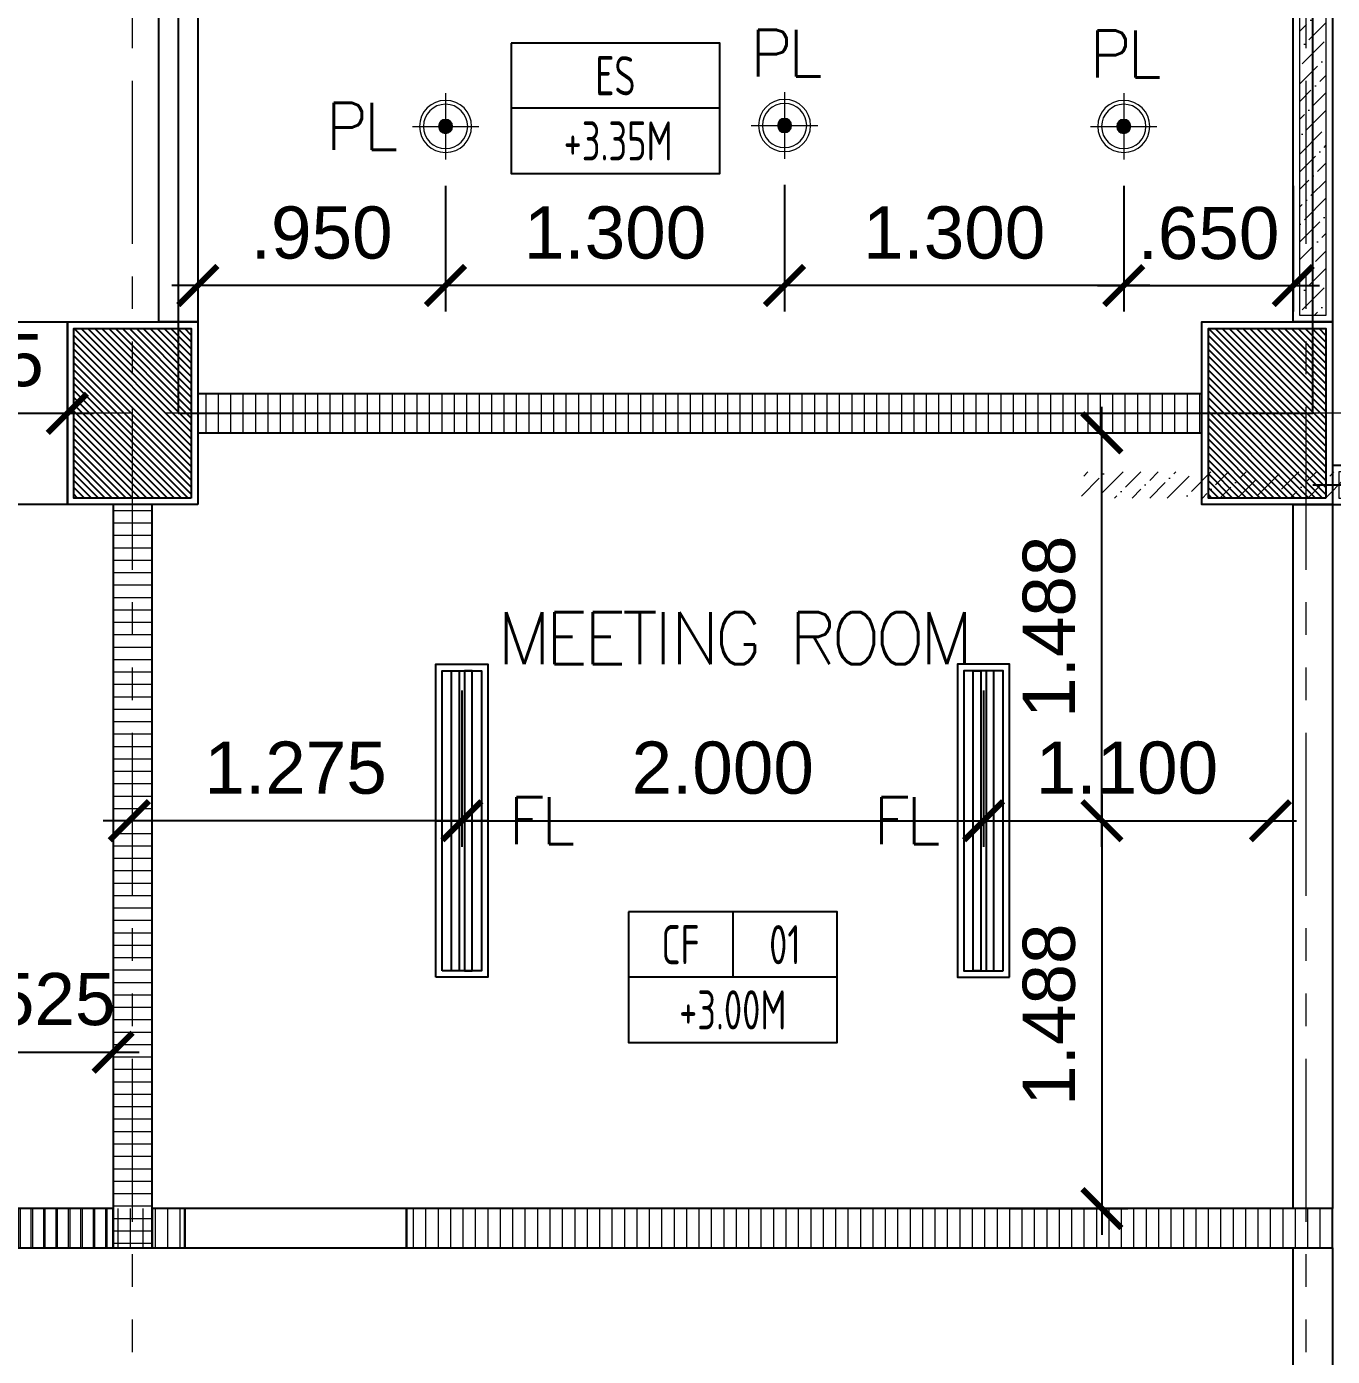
# Model space of a CAD drawing. Header units: metres. Extents: x -12400 to 1, y 0 to 106422.
# Drawn here: x -12124.02 to -12119.01, y 106346.62 to 106351.72 of the extents above; entities that cross this region are included whole.
import ezdxf
from ezdxf.enums import TextEntityAlignment as Align

# ---------------------------------------------------------------- set-up
doc = ezdxf.new("R2010")
doc.units = ezdxf.units.M
doc.header["$PDMODE"] = 35
doc.linetypes.add('PHANTOM2', pattern=[1.25, 0.625, -0.125, 0.125, -0.125, 0.125, -0.125])
for name, color, linetype, lineweight in [('A-DIM-100', 8, 'Continuous', 0), ('DIM 001', 251, 'Continuous', 13), ('FURN', 8, 'Continuous', 5), ('HATCH', 250, 'Continuous', 5), ('LAYOUT', 1, 'Continuous', 20), ('LF 001', 51, 'Continuous', 20)]:
    doc.layers.add(name, color=color, linetype=linetype, lineweight=lineweight)
for name, color, linetype in [('C-SCHED', 1, 'Continuous'), ('E_FIX_LIGHT1', 2, 'Continuous'), ('lighting', 1, 'Continuous'), ('stone', 15, 'Continuous'), ('txt', 2, 'Continuous'), ('WALL', 7, 'Continuous')]:
    doc.layers.add(name, color=color, linetype=linetype)
doc.layers.add('GUIDELINES', color=206, linetype='Continuous', plot=False)
doc.styles.add('architxt', font='architxt.shx', dxfattribs={"width": 0.8})
doc.styles.add('DIMTXT-100', font='arial.ttf')
doc.styles.add('swis721', font='swiss.ttf')
doc.styles.add('T.25', font='romans.shx', dxfattribs={"height": 0.2})
doc.dimstyles.new('D-100', dxfattribs={"dimtxt": 0.2, "dimasz": 0.15, "dimexe": 0.1, "dimexo": 0.1, "dimgap": 0.1, "dimtad": 1, "dimdec": 3, "dimzin": 4, "dimdsep": 46, "dimtxsty": 'DIMTXT-100', "dimblk": 'ARCHTICK', "dimcen": 0.2, "dimdle": 0.1, "dimclrd": 8, "dimclre": 8, "dimclrt": 2, "dimadec": 0, "dimazin": 1, "dimtfac": 1, "dimtdec": 3, "dimtofl": 0, "dimtmove": 2, "dimatfit": 3, "dimfxl": 1, "dimarcsym": 0})
doc.dimstyles.new('DIM 200', dxfattribs={"dimtxt": 200, "dimasz": 1, "dimexe": 0, "dimexo": 40, "dimgap": 50, "dimtad": 1, "dimtoh": 1, "dimdec": 0, "dimlfac": 2, "dimtxsty": 'swis721', "dimblk": 'CIR', "dimcen": 0, "dimclrd": 155, "dimclre": 155, "dimclrt": 4, "dimadec": 0, "dimazin": 0, "dimtfac": 1, "dimtdec": 0, "dimtix": 1, "dimtmove": 1, "dimatfit": 3, "dimldrblk": 'CIR', "dimfxl": 0, "dimarcsym": 0})

# ---------------------------------------------------------------- blocks, each defined once
blk = doc.blocks.new('CIR')
at = {"color": 4}
blk.add_circle((0, 0), 50, dxfattribs=at)
blk = doc.blocks.new('A$C1B753C5A')
at = {"layer": 'WALL'}
h = blk.add_hatch(dxfattribs=at)
h.set_pattern_fill('ANSI31', color=250, scale=0.15)
h.set_pattern_definition([(45, (-1494.388103, 303.067724), (-0.01325825215, 0.01325825215), [])])
h.paths.add_polyline_path([(0.475, 0.675), (0.025, 0.675), (0.025, 0.025), (0.475, 0.025)])
at = {"color": 7}
blk.add_lwpolyline([(0, 0), (0.5, 0), (0.5, 0.7), (0, 0.7)], close=True, dxfattribs=at)
at = {"layer": 'stone', "color": 5}
blk.add_lwpolyline([(0.025, 0.025), (0.475, 0.025), (0.475, 0.675), (0.025, 0.675)], close=True, dxfattribs=at)
blk = doc.blocks.new('COLUMNS2F')
at = {"xscale": -1}
for p in [(-12158.2044, 106338.9), (-12153.8544, 106338.9)]:
    blk.add_blockref('A$C1B753C5A', p, dxfattribs=at)
blk = doc.blocks.new('*U1966')
at = {"layer": 'HATCH'}
h = blk.add_hatch(dxfattribs=at)
h.set_pattern_fill('ANSI36', color=256, scale=0.015)
h.set_pattern_definition([(45, (12095.32419, -106406.766595), (0.02525697034, 0.092608891249), [0.1190625, -0.0238125, 0, -0.0238125])])
h.paths.add_polyline_path([(0.025, 0.125), (0.025, 0.025), (4.025, 0.025), (4.025, 0.125)])
at = {"color": 4}
blk.add_lwpolyline([(4.05, 0), (4.05, 0.15), (0, 0.15), (0, 0)], close=True, dxfattribs=at)
at = {"layer": 'HATCH'}
blk.add_lwpolyline([(4.025, 0.025), (4.025, 0.125), (0.025, 0.125), (0.025, 0.025)], close=True, dxfattribs=at)
blk = doc.blocks.new('*U1717')
at = {"layer": 'HATCH'}
h = blk.add_hatch(dxfattribs=at)
h.set_pattern_fill('ANSI31', color=256, scale=0.015, angle=45)
h.set_pattern_definition([(90, (12095.12419, -106406.416595), (-0.047625, 0), [])])
h.paths.add_polyline_path([(0, 0.15), (0, 0), (3.85, 0), (3.85, 0.15)])
at = {"color": 3}
blk.add_lwpolyline([(3.85, 0), (3.85, 0.15), (0, 0.15), (0, 0)], close=True, dxfattribs=at)
blk = doc.blocks.new('*U87')
at = {"layer": 'HATCH'}
h = blk.add_hatch(dxfattribs=at)
h.set_pattern_fill('ANSI31', color=256, scale=0.015, angle=45)
h.set_pattern_definition([(90, (12094.82419, -106406.416595), (-0.047625, 0), [])])
h.paths.add_polyline_path([(0, 0.15), (0, 0), (3.55, 0), (3.55, 0.15)])
at = {"color": 3}
blk.add_lwpolyline([(3.55, 0), (3.55, 0.15), (0, 0.15), (0, 0)], close=True, dxfattribs=at)
blk = doc.blocks.new('*U615')
at = {"layer": 'HATCH'}
h = blk.add_hatch(dxfattribs=at)
h.set_pattern_fill('ANSI36', color=256, scale=0.015)
h.set_pattern_definition([(45, (12091.37419, -106406.766595), (0.02525697034, 0.092608891249), [0.1190625, -0.0238125, 0, -0.0238125])])
h.paths.add_polyline_path([(-0.9625, 0.125), (-0.9625, 0.025), (0.075, 0.025), (0.075, 0.125)])
at = {"color": 4}
blk.add_lwpolyline([(0.1, 0), (0.1, 0.15), (0, 0.15), (0, 0)], close=True, dxfattribs=at)
at = {"layer": 'HATCH'}
blk.add_lwpolyline([(0.075, 0.025), (0.075, 0.125), (0.025, 0.125), (0.025, 0.025)], close=True, dxfattribs=at)
blk = doc.blocks.new('*U794')
at = {"layer": 'HATCH'}
h = blk.add_hatch(dxfattribs=at)
h.set_pattern_fill('ANSI31', color=256, scale=0.015, angle=45)
h.set_pattern_definition([(90, (-0.3375, 0), (-0.047625, 0), [])])
h.paths.add_polyline_path([(0.75, 0), (0.75, 0.15), (-0.3375, 0.15), (-0.3375, 0)])
at = {"color": 3}
blk.add_lwpolyline([(0.75, 0), (0.75, 0.15), (0, 0.15), (0, 0)], close=True, dxfattribs=at)
blk = doc.blocks.new('*U261')
at = {"layer": 'HATCH'}
h = blk.add_hatch(dxfattribs=at)
h.set_pattern_fill('ANSI31', color=256, scale=0.015, angle=45)
h.set_pattern_definition([(90, (1.7625, 0), (-0.047625, 0), [])])
h.paths.add_polyline_path([(2.85, 0), (2.85, 0.15), (0, 0.15), (0, 0)])
at = {"color": 3}
blk.add_lwpolyline([(2.85, 0), (2.85, 0.15), (0, 0.15), (0, 0)], close=True, dxfattribs=at)
blk = doc.blocks.new('*U795')
at = {"layer": 'HATCH'}
h = blk.add_hatch(dxfattribs=at)
h.set_pattern_fill('ANSI31', color=256, scale=0.015, angle=45)
h.set_pattern_definition([(90, (-0.9625, 0), (-0.047625, 0), [])])
h.paths.add_polyline_path([(0.125, 0), (0.125, 0.15), (-0.9625, 0.15), (-0.9625, 0)])
at = {"color": 3}
blk.add_lwpolyline([(0.125, 0), (0.125, 0.15), (0, 0.15), (0, 0)], close=True, dxfattribs=at)
blk = doc.blocks.new('A$C68b8fe4d')
at = {"color": 1}
for points in [[(5.7, 16.65), (5.85, 16.65), (5.85, 14.95), (5.7, 14.95)], [(10.05, 14.25), (10.2, 14.25), (10.2, 11.55), (10.05, 11.55)], [(5.8, 11.4), (6.65, 11.4), (6.65, 11.55), (5.8, 11.55)], [(10.05, 11.4), (10.2, 11.4), (10.2, 10.7), (10.05, 10.7)]]:
    blk.add_lwpolyline(points, close=True, dxfattribs=at)
at = {"layer": 'GUIDELINES'}
blk.add_lwpolyline([(5.775, 14.6), (10.125, 14.6), (10.125, 16.8), (8.3, 16.8), (8.3, 19.6), (5.775, 19.6)], close=True, dxfattribs=at)
blk.add_lwpolyline([(5.775, 14.6), (10.125, 14.6), (10.125, 16.8), (8.3, 16.8), (8.3, 19.6), (5.775, 19.6)], close=True, dxfattribs=at)
blk.add_lwpolyline([(10.125, 14.325), (16.575, 14.325)], dxfattribs=at)
for name, p in [('COLUMNS2F', (12164.0544, -106324.65)), ('*U1717', (5.85, 14.525)), ('*U615', (10.2, 14.25)), ('*U87', (6.65, 11.4))]:
    blk.add_blockref(name, p)
at = {"xscale": -1, "rotation": 270}
blk.add_blockref('*U1966', (10.05, 14.95), dxfattribs=at)
blk.add_blockref('*U1966', (10.05, 14.95), dxfattribs=at)
at = {"color": 1, "rotation": 90}
blk.add_blockref('*U261', (5.675, 11.4), dxfattribs=at)
at = {"color": 1}
for name, p in [('*U794', (4.775, 11.4)), ('*U795', (5.675, 11.4))]:
    blk.add_blockref(name, p, dxfattribs=at)
blk = doc.blocks.new('LEDPENDANTLT')
at = {"color": 1}
for points in [[(0, 0.2), (1.2, 0.2), (1.2, 0), (0, 0)], [(0.025, 0.175), (1.175, 0.175), (1.175, 0.025), (0.025, 0.025)]]:
    blk.add_lwpolyline(points, close=True, dxfattribs=at)
at = {"color": 2}
for points in [[(1.175, 0.11), (0.025, 0.11), (0.025, 0.14), (1.175, 0.14)], [(1.175, 0.09), (0.025, 0.09), (0.025, 0.06), (1.175, 0.06)]]:
    blk.add_lwpolyline(points, close=True, dxfattribs=at)
blk = doc.blocks.new('L1')
at = {"layer": 'LF 001', "lineweight": 20, "ltscale": 1500}
h = blk.add_hatch(color=256, dxfattribs=at)
edge = h.paths.add_edge_path()
edge.add_arc((0, 0), 0.0319, 0, 360)
at = {"layer": 'LF 001', "color": 76, "lineweight": 18, "ltscale": 1500}
for points in [[(0, 0.15), (0, -0.15)], [(-0.15, 0), (0.15, 0)]]:
    blk.add_lwpolyline(points, dxfattribs=at)
at = {"layer": 'LF 001', "ltscale": 1500}
blk.add_lwpolyline([(-0.1, 0, -1), (0.1, 0, -1)], format="xyb", close=True, dxfattribs=at)
at = {"layer": 'LF 001', "lineweight": 20, "ltscale": 1500}
blk.add_circle((0, 0), 0.0319, dxfattribs=at)
blk = doc.blocks.new('LO')
at = {"layer": 'LAYOUT', "xscale": 1000, "yscale": 1000, "zscale": 1000}
blk.add_blockref('L1', (0, 0), dxfattribs=at)
blk = doc.blocks.new('*U1960')
at = {"layer": 'LF 001', "ltscale": 1500}
blk.add_circle((0, 0), 0.0999, dxfattribs=at)
at = {"layer": 'lighting', "xscale": 0.0008492979043710491, "yscale": 0.0008492979043710491, "zscale": 0.0008492979043710491}
blk.add_blockref('LO', (0, 0), dxfattribs=at)
blk = doc.blocks.new('A$Cf8c814ff')
at = {"color": 1}
blk.add_lwpolyline([(1.5, 14.95), (5.35, 14.95), (5.35, 14.25), (1.5, 14.25)], close=True, dxfattribs=at)
at = {"rotation": 90}
blk.add_blockref('LEDPENDANTLT', (6.9625, 12.4375), dxfattribs=at)
at = {"xscale": -1, "rotation": 270}
blk.add_blockref('LEDPENDANTLT', (8.7625, 12.4375), dxfattribs=at)
at = {"layer": 'E_FIX_LIGHT1', "xscale": -1.000000000000001, "rotation": 90}
for p in [(6.8, 15.7), (8.0996, 15.7035), (9.4, 15.7)]:
    blk.add_blockref('*U1960', p, dxfattribs=at)
at = {"layer": 'txt', "color": 6, "linetype": 'Continuous', "char_height": 0.18, "attachment_point": 5, "style": 'T.25'}
for s, insert in [('{\\T0.9;PL}', (8.0996, 15.9809)), ('{\\T0.9;PL}', (9.4, 15.9774)), ('{\\T0.9;PL}', (6.4726, 15.7)), ('{\\T0.9;FL}', (7.1625, 13.0375)), ('{\\T0.9;FL}', (8.5625, 13.0375))]:
    blk.add_mtext_dynamic_manual_height_columns(s, width=0.645305, gutter_width=0.001, heights=[0], dxfattribs=dict(at, insert=insert))
blk = doc.blocks.new('_ArchTick')
at = {"color": 0, "linetype": 'ByBlock', "const_width": 0.15}
blk.add_lwpolyline([(-0.5, -0.5), (0.5, 0.5)], dxfattribs=at)
blk = doc.blocks.new('*D858')
at = {"layer": 'DEFPOINTS', "color": 0, "transparency": 16777216}
for p in [(-12119.813, 106351.2091), (-12119.163, 106351.2091), (-12119.163, 106350.7262)]:
    blk.add_point(p, dxfattribs=at)
at = {"layer": 'DIM 001', "color": 8, "lineweight": -2, "transparency": 16777216}
for p, q in [((-12119.813, 106351.1091), (-12119.813, 106350.6262)), ((-12119.163, 106351.1091), (-12119.163, 106350.6262)), ((-12119.913, 106350.7262), (-12119.063, 106350.7262))]:
    blk.add_line(p, q, dxfattribs=at)
at = {"layer": 'DIM 001', "color": 8, "lineweight": -2, "transparency": 16777216, "xscale": 0.15, "yscale": 0.15, "zscale": 0.15, "rotation": 180}
blk.add_blockref('_ArchTick', (-12119.813, 106350.7262), dxfattribs=at)
at = {"layer": 'DIM 001', "color": 8, "lineweight": -2, "transparency": 16777216, "xscale": 0.15, "yscale": 0.15, "zscale": 0.15}
blk.add_blockref('_ArchTick', (-12119.163, 106350.7262), dxfattribs=at)
at = {"layer": 'DIM 001', "color": 2, "transparency": 16777216, "insert": (-12119.488, 106350.9262), "char_height": 0.2, "attachment_point": 5, "style": 'DIMTXT-100'}
blk.add_mtext('.650', dxfattribs=at)
blk = doc.blocks.new('*D859')
at = {"layer": 'DEFPOINTS', "color": 0, "transparency": 16777216}
for p in [(-12121.1134, 106351.2126), (-12119.813, 106351.2091), (-12121.1134, 106350.7262)]:
    blk.add_point(p, dxfattribs=at)
at = {"layer": 'DIM 001', "color": 8, "lineweight": -2, "transparency": 16777216}
for p, q in [((-12121.1134, 106351.1126), (-12121.1134, 106350.6262)), ((-12119.813, 106351.1091), (-12119.813, 106350.6262)), ((-12119.713, 106350.7262), (-12121.2134, 106350.7262))]:
    blk.add_line(p, q, dxfattribs=at)
at = {"layer": 'DIM 001', "color": 8, "lineweight": -2, "transparency": 16777216, "xscale": 0.15, "yscale": 0.15, "zscale": 0.15, "rotation": 180}
blk.add_blockref('_ArchTick', (-12121.1134, 106350.7262), dxfattribs=at)
at = {"layer": 'DIM 001', "color": 8, "lineweight": -2, "transparency": 16777216, "xscale": 0.15, "yscale": 0.15, "zscale": 0.15}
blk.add_blockref('_ArchTick', (-12119.813, 106350.7262), dxfattribs=at)
at = {"layer": 'DIM 001', "color": 2, "transparency": 16777216, "insert": (-12120.4632, 106350.9284), "char_height": 0.2, "attachment_point": 5, "style": 'DIMTXT-100'}
blk.add_mtext('1.300', dxfattribs=at)
blk = doc.blocks.new('*D860')
at = {"layer": 'DEFPOINTS', "color": 0, "transparency": 16777216}
for p in [(-12122.413, 106351.2091), (-12121.1134, 106351.2126), (-12122.413, 106350.7262)]:
    blk.add_point(p, dxfattribs=at)
at = {"layer": 'DIM 001', "color": 8, "lineweight": -2, "transparency": 16777216}
for p, q in [((-12122.413, 106351.1091), (-12122.413, 106350.6262)), ((-12121.1134, 106351.1126), (-12121.1134, 106350.6262)), ((-12121.0134, 106350.7262), (-12122.513, 106350.7262))]:
    blk.add_line(p, q, dxfattribs=at)
at = {"layer": 'DIM 001', "color": 8, "lineweight": -2, "transparency": 16777216, "xscale": 0.15, "yscale": 0.15, "zscale": 0.15, "rotation": 180}
blk.add_blockref('_ArchTick', (-12122.413, 106350.7262), dxfattribs=at)
at = {"layer": 'DIM 001', "color": 8, "lineweight": -2, "transparency": 16777216, "xscale": 0.15, "yscale": 0.15, "zscale": 0.15}
blk.add_blockref('_ArchTick', (-12121.1134, 106350.7262), dxfattribs=at)
at = {"layer": 'DIM 001', "color": 2, "transparency": 16777216, "insert": (-12121.7632, 106350.9284), "char_height": 0.2, "attachment_point": 5, "style": 'DIMTXT-100'}
blk.add_mtext('1.300', dxfattribs=at)
blk = doc.blocks.new('*D985')
at = {"layer": 'DEFPOINTS', "color": 0, "transparency": 16777216}
for p in [(-12123.363, 106351.4365), (-12122.413, 106351.2091), (-12123.363, 106350.7262)]:
    blk.add_point(p, dxfattribs=at)
at = {"layer": 'DIM 001', "color": 8, "lineweight": -2, "transparency": 16777216}
for p, q in [((-12123.363, 106351.3365), (-12123.363, 106350.6262)), ((-12122.413, 106351.1091), (-12122.413, 106350.6262)), ((-12122.313, 106350.7262), (-12123.463, 106350.7262))]:
    blk.add_line(p, q, dxfattribs=at)
at = {"layer": 'DIM 001', "color": 8, "lineweight": -2, "transparency": 16777216, "xscale": 0.15, "yscale": 0.15, "zscale": 0.15, "rotation": 180}
blk.add_blockref('_ArchTick', (-12123.363, 106350.7262), dxfattribs=at)
at = {"layer": 'DIM 001', "color": 8, "lineweight": -2, "transparency": 16777216, "xscale": 0.15, "yscale": 0.15, "zscale": 0.15}
blk.add_blockref('_ArchTick', (-12122.413, 106350.7262), dxfattribs=at)
at = {"layer": 'DIM 001', "color": 2, "transparency": 16777216, "insert": (-12122.888, 106350.9283), "char_height": 0.2, "attachment_point": 5, "style": 'DIMTXT-100'}
blk.add_mtext('.950', dxfattribs=at)
blk = doc.blocks.new('*D863')
at = {"layer": 'DEFPOINTS', "color": 0, "transparency": 16777216}
for p in [(-12122.3505, 106349.274), (-12120.3505, 106349.274), (-12120.3505, 106348.674)]:
    blk.add_point(p, dxfattribs=at)
at = {"layer": 'DIM 001', "color": 8, "lineweight": -2, "transparency": 16777216}
for p, q in [((-12122.3505, 106349.174), (-12122.3505, 106348.574)), ((-12120.3505, 106349.174), (-12120.3505, 106348.574)), ((-12122.4505, 106348.674), (-12120.2505, 106348.674))]:
    blk.add_line(p, q, dxfattribs=at)
at = {"layer": 'DIM 001', "color": 8, "lineweight": -2, "transparency": 16777216, "xscale": 0.15, "yscale": 0.15, "zscale": 0.15, "rotation": 180}
blk.add_blockref('_ArchTick', (-12122.3505, 106348.674), dxfattribs=at)
at = {"layer": 'DIM 001', "color": 8, "lineweight": -2, "transparency": 16777216, "xscale": 0.15, "yscale": 0.15, "zscale": 0.15}
blk.add_blockref('_ArchTick', (-12120.3505, 106348.674), dxfattribs=at)
at = {"layer": 'DIM 001', "color": 2, "transparency": 16777216, "insert": (-12121.3505, 106348.8762), "char_height": 0.2, "attachment_point": 5, "style": 'DIMTXT-100'}
blk.add_mtext('2.000', dxfattribs=at)
blk = doc.blocks.new('*D864')
at = {"layer": 'DEFPOINTS', "color": 0, "transparency": 16777216}
for p in [(-12120.3505, 106348.674), (-12119.2505, 106348.674), (-12119.2505, 106348.674)]:
    blk.add_point(p, dxfattribs=at)
at = {"layer": 'DIM 001', "color": 8, "lineweight": -2, "transparency": 16777216}
blk.add_line((-12120.4505, 106348.674), (-12119.1505, 106348.674), dxfattribs=at)
at = {"layer": 'DIM 001', "color": 8, "lineweight": -2, "transparency": 16777216, "xscale": 0.15, "yscale": 0.15, "zscale": 0.15, "rotation": 180}
blk.add_blockref('_ArchTick', (-12120.3505, 106348.674), dxfattribs=at)
at = {"layer": 'DIM 001', "color": 8, "lineweight": -2, "transparency": 16777216, "xscale": 0.15, "yscale": 0.15, "zscale": 0.15}
blk.add_blockref('_ArchTick', (-12119.2505, 106348.674), dxfattribs=at)
at = {"layer": 'DIM 001', "color": 2, "transparency": 16777216, "insert": (-12119.8005, 106348.8762), "char_height": 0.2, "attachment_point": 5, "style": 'DIMTXT-100'}
blk.add_mtext('1.100', dxfattribs=at)
blk = doc.blocks.new('*D865')
at = {"layer": 'DEFPOINTS', "color": 0, "transparency": 16777216}
for p in [(-12123.6255, 106348.674), (-12123.6255, 106348.674), (-12122.3505, 106348.674)]:
    blk.add_point(p, dxfattribs=at)
at = {"layer": 'DIM 001', "color": 8, "lineweight": -2, "transparency": 16777216}
blk.add_line((-12122.2505, 106348.674), (-12123.7255, 106348.674), dxfattribs=at)
at = {"layer": 'DIM 001', "color": 8, "lineweight": -2, "transparency": 16777216, "xscale": 0.15, "yscale": 0.15, "zscale": 0.15, "rotation": 180}
blk.add_blockref('_ArchTick', (-12123.6255, 106348.674), dxfattribs=at)
at = {"layer": 'DIM 001', "color": 8, "lineweight": -2, "transparency": 16777216, "xscale": 0.15, "yscale": 0.15, "zscale": 0.15}
blk.add_blockref('_ArchTick', (-12122.3505, 106348.674), dxfattribs=at)
at = {"layer": 'DIM 001', "color": 2, "transparency": 16777216, "insert": (-12122.988, 106348.8762), "char_height": 0.2, "attachment_point": 5, "style": 'DIMTXT-100'}
blk.add_mtext('1.275', dxfattribs=at)
blk = doc.blocks.new('*D866')
at = {"layer": 'DEFPOINTS', "color": 0, "transparency": 16777216}
for p in [(-12120.3505, 106348.674), (-12120.3505, 106347.1865), (-12119.8967, 106347.1865)]:
    blk.add_point(p, dxfattribs=at)
at = {"layer": 'DIM 001', "color": 8, "lineweight": -2, "transparency": 16777216}
for p, q in [((-12119.8967, 106348.774), (-12119.8967, 106347.0865)), ((-12120.2505, 106348.674), (-12119.7967, 106348.674)), ((-12120.2505, 106347.1865), (-12119.7967, 106347.1865))]:
    blk.add_line(p, q, dxfattribs=at)
at = {"layer": 'DIM 001', "color": 8, "lineweight": -2, "transparency": 16777216, "xscale": 0.15, "yscale": 0.15, "zscale": 0.15}
for p, rotation in [((-12119.8967, 106348.674), 90), ((-12119.8967, 106347.1865), 270)]:
    blk.add_blockref('_ArchTick', p, dxfattribs=dict(at, rotation=rotation))
at = {"layer": 'DIM 001', "color": 2, "transparency": 16777216, "insert": (-12120.0989, 106347.9303), "char_height": 0.2, "attachment_point": 5, "rotation": 90, "style": 'DIMTXT-100'}
blk.add_mtext('1.488', dxfattribs=at)
blk = doc.blocks.new('*D867')
at = {"layer": 'DEFPOINTS', "color": 0, "transparency": 16777216}
for p in [(-12120.3505, 106350.1615), (-12119.8967, 106350.1615), (-12120.3505, 106348.674)]:
    blk.add_point(p, dxfattribs=at)
at = {"layer": 'DIM 001', "color": 8, "lineweight": -2, "transparency": 16777216}
for p, q in [((-12119.8967, 106348.574), (-12119.8967, 106350.2615)), ((-12120.2505, 106350.1615), (-12119.7967, 106350.1615)), ((-12120.2505, 106348.674), (-12119.7967, 106348.674))]:
    blk.add_line(p, q, dxfattribs=at)
at = {"layer": 'DIM 001', "color": 8, "lineweight": -2, "transparency": 16777216, "xscale": 0.15, "yscale": 0.15, "zscale": 0.15}
for p, rotation in [((-12119.8967, 106350.1615), 90), ((-12119.8967, 106348.674), 270)]:
    blk.add_blockref('_ArchTick', p, dxfattribs=dict(at, rotation=rotation))
at = {"layer": 'DIM 001', "color": 2, "transparency": 16777216, "insert": (-12120.0989, 106349.4178), "char_height": 0.2, "attachment_point": 5, "rotation": 90, "style": 'DIMTXT-100'}
blk.add_mtext('1.488', dxfattribs=at)
blk = doc.blocks.new('*D886')
at = {"layer": 'DEFPOINTS', "color": 0, "transparency": 16777216}
for p in [(-12124.588, 106350.2365), (-12123.863, 106350.2365), (-12123.863, 106350.2365)]:
    blk.add_point(p, dxfattribs=at)
at = {"layer": 'DIM 001', "color": 8, "lineweight": -2, "transparency": 16777216}
blk.add_line((-12124.688, 106350.2365), (-12123.763, 106350.2365), dxfattribs=at)
at = {"layer": 'DIM 001', "color": 8, "lineweight": -2, "transparency": 16777216, "xscale": 0.15, "yscale": 0.15, "zscale": 0.15, "rotation": 180}
blk.add_blockref('_ArchTick', (-12124.588, 106350.2365), dxfattribs=at)
at = {"layer": 'DIM 001', "color": 8, "lineweight": -2, "transparency": 16777216, "xscale": 0.15, "yscale": 0.15, "zscale": 0.15}
blk.add_blockref('_ArchTick', (-12123.863, 106350.2365), dxfattribs=at)
at = {"layer": 'DIM 001', "color": 2, "transparency": 16777216, "insert": (-12124.2255, 106350.4387), "char_height": 0.2, "attachment_point": 5, "style": 'DIMTXT-100'}
blk.add_mtext('.725', dxfattribs=at)
blk = doc.blocks.new('*D997')
at = {"layer": 'DEFPOINTS', "color": 0, "transparency": 16777216}
for p in [(-12124.213, 106347.7865), (-12123.688, 106347.7865), (-12123.688, 106347.7865)]:
    blk.add_point(p, dxfattribs=at)
at = {"layer": 'DIM 001', "color": 8, "lineweight": -2, "transparency": 16777216}
blk.add_line((-12124.313, 106347.7865), (-12123.588, 106347.7865), dxfattribs=at)
at = {"layer": 'DIM 001', "color": 8, "lineweight": -2, "transparency": 16777216, "xscale": 0.15, "yscale": 0.15, "zscale": 0.15, "rotation": 180}
blk.add_blockref('_ArchTick', (-12124.213, 106347.7865), dxfattribs=at)
at = {"layer": 'DIM 001', "color": 8, "lineweight": -2, "transparency": 16777216, "xscale": 0.15, "yscale": 0.15, "zscale": 0.15}
blk.add_blockref('_ArchTick', (-12123.688, 106347.7865), dxfattribs=at)
at = {"layer": 'DIM 001', "color": 2, "transparency": 16777216, "insert": (-12123.9505, 106347.9887), "char_height": 0.2, "attachment_point": 5, "style": 'DIMTXT-100'}
blk.add_mtext('.525', dxfattribs=at)
blk = doc.blocks.new('GRID1')
at = {"color": 6, "linetype": 'PHANTOM2'}
for points in [[(-12155.7544, 106384.7702), (-12155.7544, 106412.5702)], [(-12151.2544, 106384.7702), (-12151.2544, 106412.5702)], [(-12130.7544, 106402.8702), (-12163.7544, 106402.8702)]]:
    blk.add_leader(points, dimstyle='DIM 200', override={"dimasz": 0.002, "dimgap": 60, "dimtad": 0}, dxfattribs=at)

msp = doc.modelspace()

# ---------------------------------------------------------------- linework, layer by layer
at = {"color": 1}
msp.add_lwpolyline([(-12127.71297, 106350.58654), (-12123.86297, 106350.58654), (-12123.86297, 106349.88654), (-12127.71297, 106349.88654)], close=True, dxfattribs=at)
at = {"layer": 'C-SCHED'}
for p, q in [((-12121.36192, 106351.40619), (-12122.16192, 106351.40619)), ((-12121.31192, 106348.32404), (-12121.31192, 106348.07404)), ((-12120.91192, 106348.07404), (-12121.71192, 106348.07404))]:
    msp.add_line(p, q, dxfattribs=at)
for points in [[(-12122.16192, 106351.65619), (-12122.16192, 106351.15619), (-12121.36192, 106351.15619), (-12121.36192, 106351.65619)], [(-12121.71192, 106348.32404), (-12121.71192, 106347.82404), (-12120.91192, 106347.82404), (-12120.91192, 106348.32404)]]:
    msp.add_lwpolyline(points, close=True, dxfattribs=at)

# ---------------------------------------------------------------- block references
at = {"color": 1}
msp.add_blockref('A$C68b8fe4d', (-12129.21297, 106335.63654), dxfattribs=at)
msp.add_blockref('A$Cf8c814ff', (-12129.21297, 106335.63654))
at = {"layer": 'A-DIM-100'}
msp.add_blockref('GRID1', (32.14145, -52.63368), dxfattribs=at)
at = {"layer": 'E_FIX_LIGHT1', "xscale": -1, "rotation": 90}
for p in [(-12122.41297, 106351.33654), (-12121.11336, 106351.34001), (-12119.81297, 106351.33654)]:
    msp.add_blockref('*U1960', p, dxfattribs=at)
at = {"layer": 'FURN', "rotation": 90}
msp.add_blockref('LEDPENDANTLT', (-12122.25047, 106348.07404), dxfattribs=at)
at = {"layer": 'FURN', "xscale": -1, "rotation": 270}
msp.add_blockref('LEDPENDANTLT', (-12120.45047, 106348.07404), dxfattribs=at)

# ---------------------------------------------------------------- texts
at = {"linetype": 'Continuous', "insert": (-12121.31192, 106349.37404), "char_height": 0.2, "attachment_point": 5, "style": 'T.25'}
msp.add_mtext_dynamic_manual_height_columns('{\\T0.9;\\C3;MEETING ROOM}', width=1.8217047, gutter_width=0.001, heights=[0], dxfattribs=at)
at = {"layer": 'C-SCHED', "color": 2, "style": 'architxt', "width": 0.8}
for s, p in [('ES', (-12121.76192, 106351.45583)), ('CF', (-12121.51192, 106348.12368)), ('CF', (-12121.51192, 106348.12368))]:
    msp.add_text(s, height=0.15, dxfattribs=at).set_placement(p, align=Align.CENTER)
for tag, p in [('+3.35M', (-12121.75148, 106351.20583)), ('01', (-12121.11192, 106348.12368)), ('+3.00M', (-12121.31192, 106347.87368))]:
    msp.add_attdef(tag, text='-', height=0.15, dxfattribs=at).set_placement(p, align=Align.CENTER)

# ---------------------------------------------------------------- dimensions: what is measured, and where the dimension line sits
at = {"layer": 'DIM 001'}
for base, p1, p2, picture, middle in [((-12123.36297, 106350.72622), (-12122.41297, 106351.20914), (-12123.36297, 106351.43654), '*D985', (-12122.88797, 106350.92833)), ((-12122.41297, 106350.72622), (-12121.11336, 106351.21261), (-12122.41297, 106351.20914), '*D860', (-12121.76316, 106350.9284)), ((-12121.11336, 106350.72622), (-12119.81297, 106351.20914), (-12121.11336, 106351.21261), '*D859', (-12120.46316, 106350.9284)), ((-12123.86297, 106350.23654), (-12124.58797, 106350.23654), (-12123.86297, 106350.23654), '*D886', (-12124.22547, 106350.43865)), ((-12120.35047, 106348.67404), (-12122.35047, 106349.27404), (-12120.35047, 106349.27404), '*D863', (-12121.35047, 106348.87615)), ((-12123.62547, 106348.67404), (-12122.35047, 106348.67404), (-12123.62547, 106348.67404), '*D865', (-12122.98797, 106348.87615)), ((-12119.25047, 106348.67404), (-12120.35047, 106348.67404), (-12119.25047, 106348.67404), '*D864', (-12119.80047, 106348.87615))]:
    dim = msp.add_linear_dim(base=base, p1=p1, p2=p2, dimstyle='D-100', dxfattribs=at)
    dim.commit()
    dim.dimension.update_dxf_attribs({"geometry": picture, "text_midpoint": middle})
for base, p1, p2, picture, middle in [((-12119.16297, 106350.72622), (-12119.81297, 106351.20914), (-12119.16297, 106351.20914), '*D858', (-12119.48797, 106350.92622)), ((-12123.68797, 106347.78654), (-12124.21297, 106347.78654), (-12123.68797, 106347.78654), '*D997', (-12123.95047, 106347.98872))]:
    dim = msp.add_linear_dim(base=base, p1=p1, p2=p2, dimstyle='D-100', dxfattribs=at)
    dim.commit()
    dim.dimension.update_dxf_attribs({"geometry": picture, "text_midpoint": middle, "dimtype": 160})
for base, p2, picture, middle in [((-12119.8967471406, 106350.1615394432), (-12120.3504679257, 106350.1615394432), '*D867', (-12120.0988617381, 106349.4177894432)), ((-12119.8967471406, 106347.1865394432), (-12120.3504679257, 106347.1865394432), '*D866', (-12120.0988617381, 106347.9302894432))]:
    dim = msp.add_linear_dim(base=base, p1=(-12120.3504679257, 106348.6740394432), p2=p2, angle=90, dimstyle='D-100', dxfattribs=at)
    dim.commit()
    dim.dimension.update_dxf_attribs({"geometry": picture, "text_midpoint": middle})

doc.saveas('drawing.dxf')
